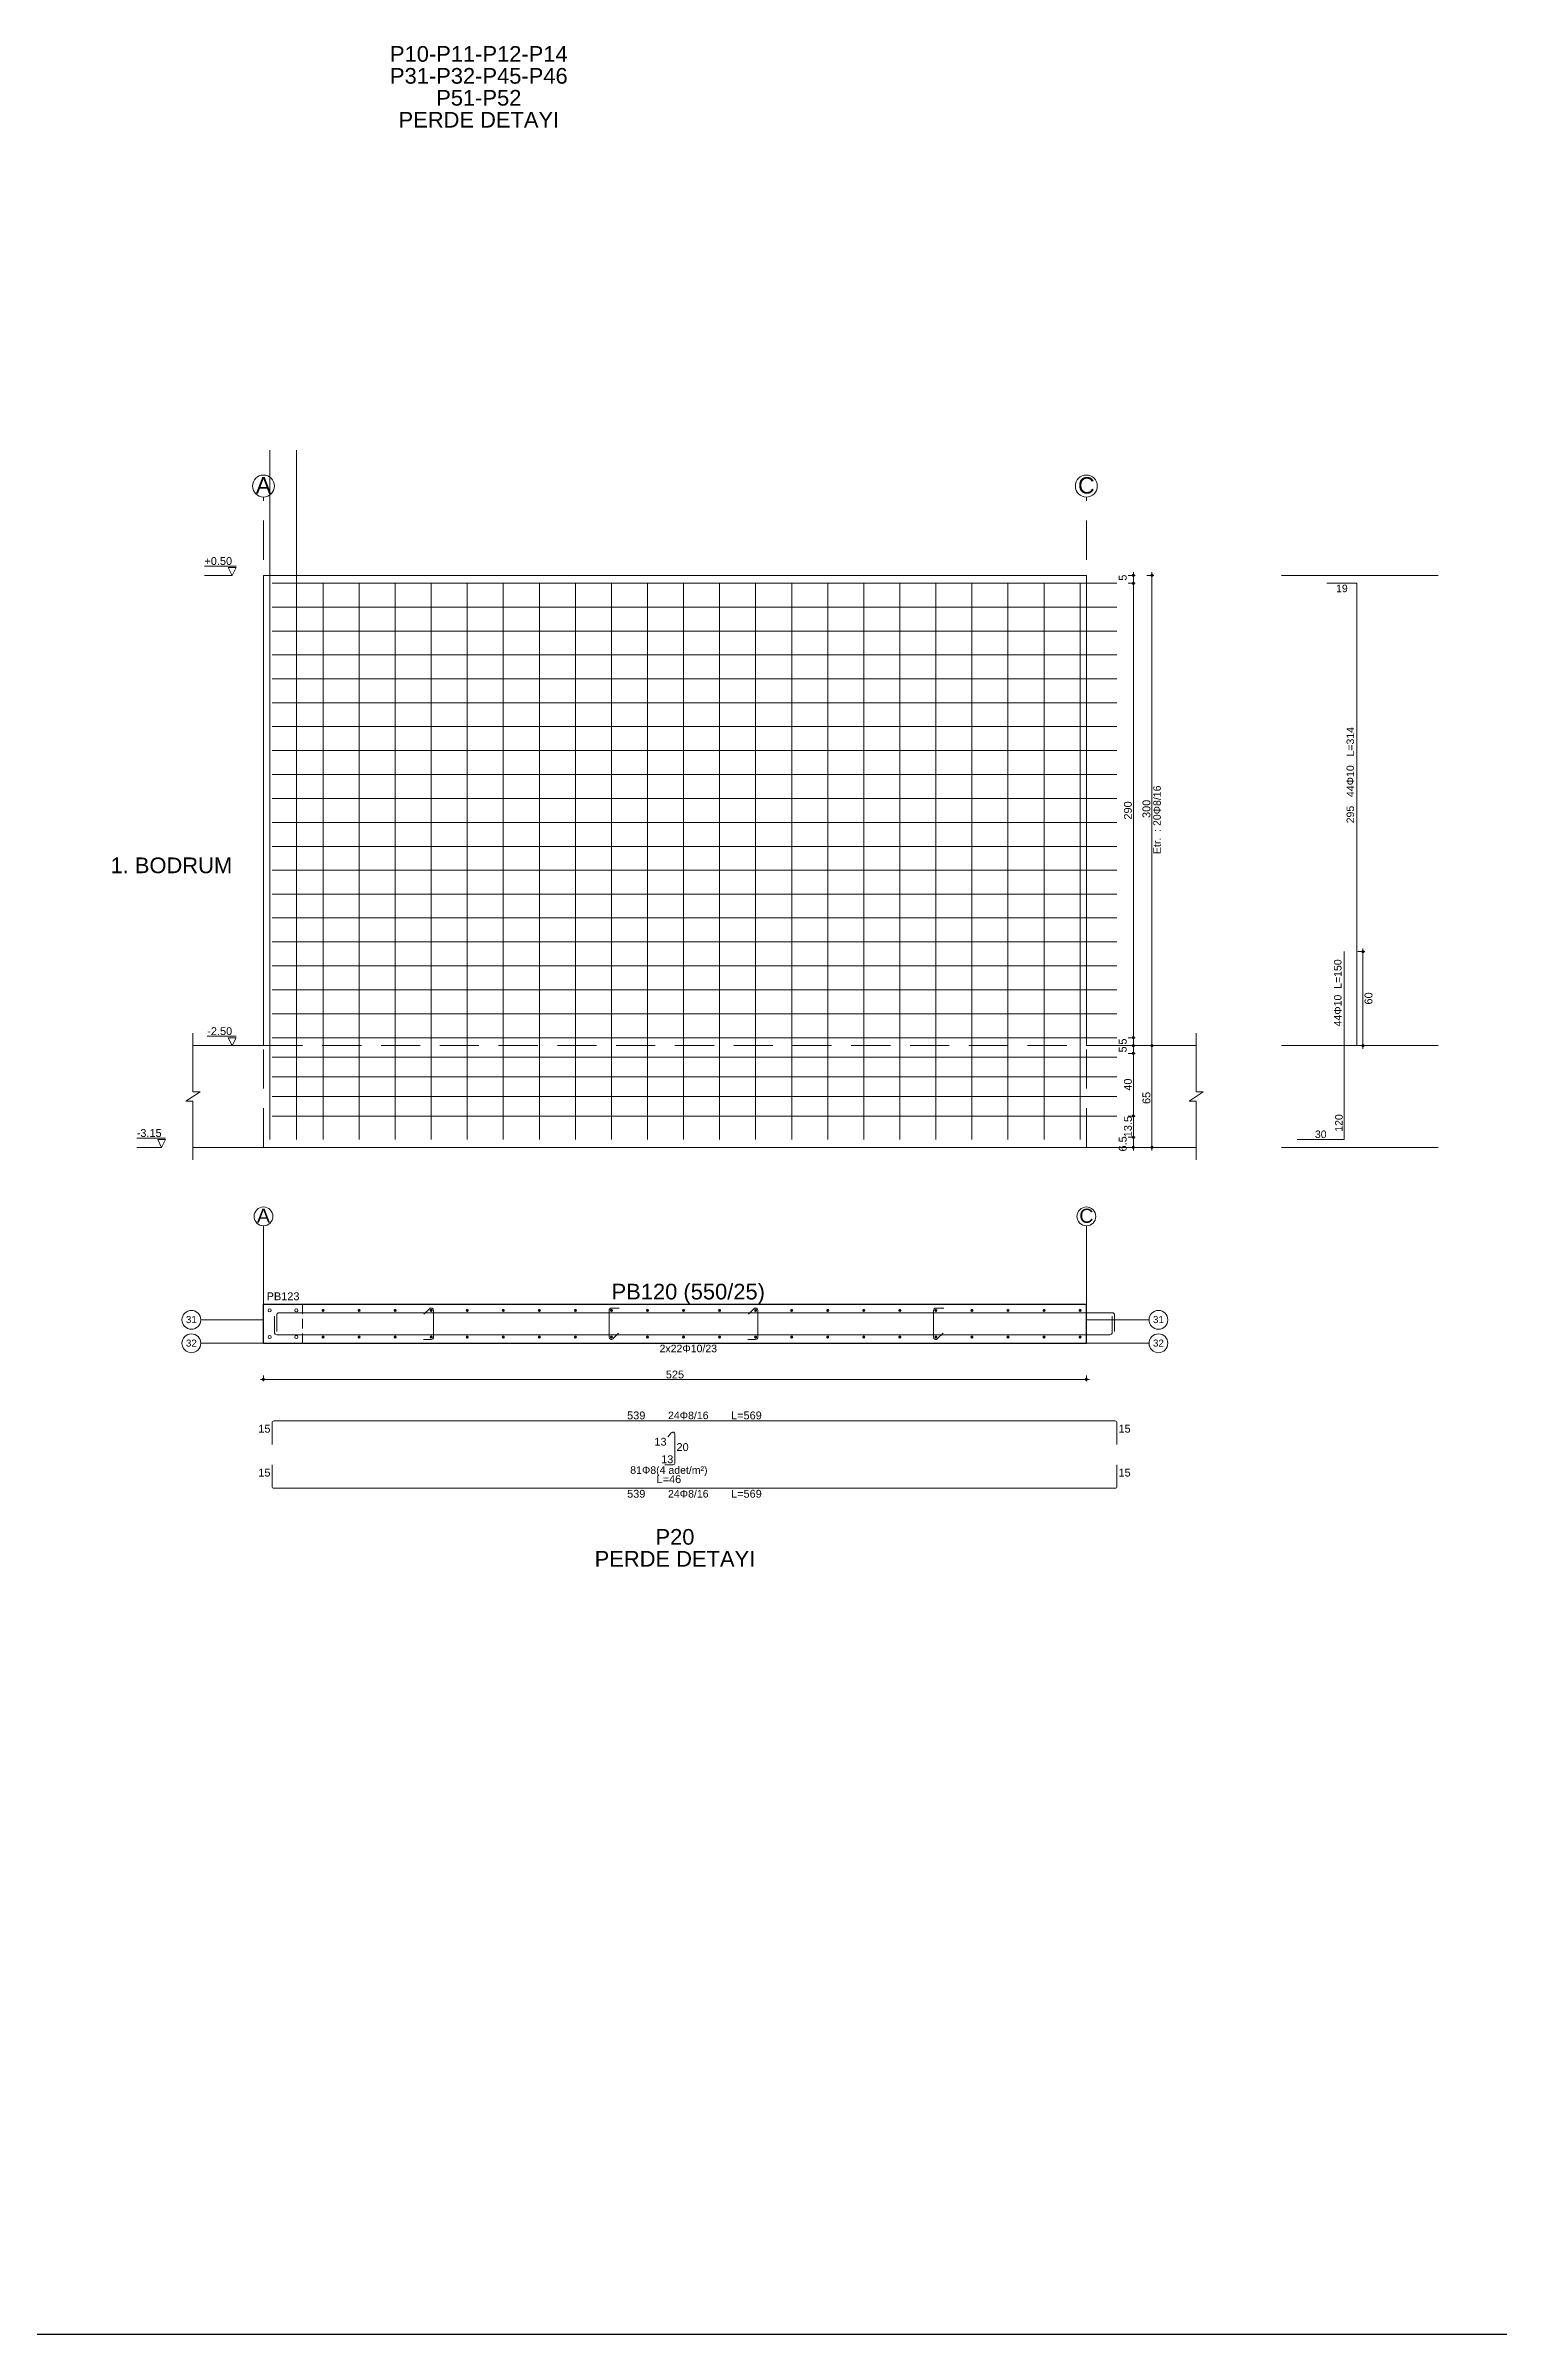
# Model space of a CAD drawing. Header units: millimetres. Extents: x 2232 to 85269, y -3593 to 5869.
# Drawn here: x 77762 to 79152, y -3593 to -1403 of the extents above; entities that cross this region are included whole.
import ezdxf

# ---------------------------------------------------------------- set-up
doc = ezdxf.new("R2010")
doc.units = ezdxf.units.MM
for name, pattern in [('CENTER2', [112.5, 75, -12.5, 12.5, -12.5]), ('DASHED2', [37.5, 25, -12.5]), ('HIDDEN4', [9.375, 6.25, -3.125])]:
    doc.linetypes.add(name, pattern=pattern)
for name, color, linetype in [('Donatı Topl. Uzun. Yazısı', 7, 'Continuous'), ('Donatı Uz. Yazısı', 7, 'Continuous'), ('Donatı Yazısı', 7, 'Continuous'), ('Donatı Çizgisi', 7, 'Continuous'), ('Panel', 7, 'Continuous'), ('Standart', 7, 'Continuous'), ('Ölçülendirme', 7, 'Continuous')]:
    doc.layers.add(name, color=color, linetype=linetype)
doc.styles.add('arial_1_18', font='arial.ttf', dxfattribs={"height": 0.2})

# ---------------------------------------------------------------- blocks, each defined once
blk = doc.blocks.new('IDE824Entity7258')
at = {"layer": 'Panel', "color": 1, "linetype": 'Continuous', "lineweight": 5, "style": 'arial_1_18'}
for s, p in [('P10-P11-P12-P14', (9676, 170.2)), ('P31-P32-P45-P46', (9676, 156.2)), ('P51-P52', (9705.5, 142.2)), ('PERDE DETAYI', (9681.5, 128.2))]:
    blk.add_text(s, height=10, dxfattribs=at).set_placement(p)
blk = doc.blocks.new('IDE824Entity7261')
at = {"layer": 'Donatı Çizgisi', "linetype": 'Continuous', "lineweight": 5}
h = blk.add_hatch(color=5, dxfattribs=at)
edge = h.paths.add_edge_path(flags=0)
edge.add_arc((15831.1, 291.7), 1, 0, 360)
h = blk.add_hatch(color=5, dxfattribs=at)
edge = h.paths.add_edge_path(flags=0)
edge.add_arc((15854.1, 291.7), 1, 0, 360)
h = blk.add_hatch(color=5, dxfattribs=at)
edge = h.paths.add_edge_path(flags=0)
edge.add_arc((15877.1, 291.7), 1, 0, 360)
h = blk.add_hatch(color=5, dxfattribs=at)
edge = h.paths.add_edge_path(flags=0)
edge.add_arc((15900.1, 291.7), 1, 0, 360)
h = blk.add_hatch(color=5, dxfattribs=at)
edge = h.paths.add_edge_path(flags=0)
edge.add_arc((15923.1, 291.7), 1, 0, 360)
h = blk.add_hatch(color=5, dxfattribs=at)
edge = h.paths.add_edge_path(flags=0)
edge.add_arc((15946.1, 291.7), 1, 0, 360)
h = blk.add_hatch(color=5, dxfattribs=at)
edge = h.paths.add_edge_path(flags=0)
edge.add_arc((15969.1, 291.7), 1, 0, 360)
h = blk.add_hatch(color=5, dxfattribs=at)
edge = h.paths.add_edge_path(flags=0)
edge.add_arc((15992.1, 291.7), 1, 0, 360)
h = blk.add_hatch(color=5, dxfattribs=at)
edge = h.paths.add_edge_path(flags=0)
edge.add_arc((16015.1, 291.7), 1, 0, 360)
h = blk.add_hatch(color=5, dxfattribs=at)
edge = h.paths.add_edge_path(flags=0)
edge.add_arc((16038.1, 291.7), 1, 0, 360)
h = blk.add_hatch(color=5, dxfattribs=at)
edge = h.paths.add_edge_path(flags=0)
edge.add_arc((16061.1, 291.7), 1, 0, 360)
h = blk.add_hatch(color=5, dxfattribs=at)
edge = h.paths.add_edge_path(flags=0)
edge.add_arc((16084.1, 291.7), 1, 0, 360)
h = blk.add_hatch(color=5, dxfattribs=at)
edge = h.paths.add_edge_path(flags=0)
edge.add_arc((16107.1, 291.7), 1, 0, 360)
h = blk.add_hatch(color=5, dxfattribs=at)
edge = h.paths.add_edge_path(flags=0)
edge.add_arc((16130.1, 291.7), 1, 0, 360)
h = blk.add_hatch(color=5, dxfattribs=at)
edge = h.paths.add_edge_path(flags=0)
edge.add_arc((16153.1, 291.7), 1, 0, 360)
h = blk.add_hatch(color=5, dxfattribs=at)
edge = h.paths.add_edge_path(flags=0)
edge.add_arc((16176.1, 291.7), 1, 0, 360)
h = blk.add_hatch(color=5, dxfattribs=at)
edge = h.paths.add_edge_path(flags=0)
edge.add_arc((16199.1, 291.7), 1, 0, 360)
h = blk.add_hatch(color=5, dxfattribs=at)
edge = h.paths.add_edge_path(flags=0)
edge.add_arc((16222.1, 291.7), 1, 0, 360)
h = blk.add_hatch(color=5, dxfattribs=at)
edge = h.paths.add_edge_path(flags=0)
edge.add_arc((16245.1, 291.7), 1, 0, 360)
h = blk.add_hatch(color=5, dxfattribs=at)
edge = h.paths.add_edge_path(flags=0)
edge.add_arc((16268.1, 291.7), 1, 0, 360)
h = blk.add_hatch(color=5, dxfattribs=at)
edge = h.paths.add_edge_path(flags=0)
edge.add_arc((16291.1, 291.7), 1, 0, 360)
h = blk.add_hatch(color=5, dxfattribs=at)
edge = h.paths.add_edge_path(flags=0)
edge.add_arc((16314.1, 291.7), 1, 0, 360)
h = blk.add_hatch(color=5, dxfattribs=at)
edge = h.paths.add_edge_path(flags=0)
edge.add_arc((15831.1, 274.7), 1, 0, 360)
h = blk.add_hatch(color=5, dxfattribs=at)
edge = h.paths.add_edge_path(flags=0)
edge.add_arc((15854.1, 274.7), 1, 0, 360)
h = blk.add_hatch(color=5, dxfattribs=at)
edge = h.paths.add_edge_path(flags=0)
edge.add_arc((15877.1, 274.7), 1, 0, 360)
h = blk.add_hatch(color=5, dxfattribs=at)
edge = h.paths.add_edge_path(flags=0)
edge.add_arc((15900.1, 274.7), 1, 0, 360)
h = blk.add_hatch(color=5, dxfattribs=at)
edge = h.paths.add_edge_path(flags=0)
edge.add_arc((15923.1, 274.7), 1, 0, 360)
h = blk.add_hatch(color=5, dxfattribs=at)
edge = h.paths.add_edge_path(flags=0)
edge.add_arc((15946.1, 274.7), 1, 0, 360)
h = blk.add_hatch(color=5, dxfattribs=at)
edge = h.paths.add_edge_path(flags=0)
edge.add_arc((15969.1, 274.7), 1, 0, 360)
h = blk.add_hatch(color=5, dxfattribs=at)
edge = h.paths.add_edge_path(flags=0)
edge.add_arc((15992.1, 274.7), 1, 0, 360)
h = blk.add_hatch(color=5, dxfattribs=at)
edge = h.paths.add_edge_path(flags=0)
edge.add_arc((16015.1, 274.7), 1, 0, 360)
h = blk.add_hatch(color=5, dxfattribs=at)
edge = h.paths.add_edge_path(flags=0)
edge.add_arc((16038.1, 274.7), 1, 0, 360)
h = blk.add_hatch(color=5, dxfattribs=at)
edge = h.paths.add_edge_path(flags=0)
edge.add_arc((16061.1, 274.7), 1, 0, 360)
h = blk.add_hatch(color=5, dxfattribs=at)
edge = h.paths.add_edge_path(flags=0)
edge.add_arc((16084.1, 274.7), 1, 0, 360)
h = blk.add_hatch(color=5, dxfattribs=at)
edge = h.paths.add_edge_path(flags=0)
edge.add_arc((16107.1, 274.7), 1, 0, 360)
h = blk.add_hatch(color=5, dxfattribs=at)
edge = h.paths.add_edge_path(flags=0)
edge.add_arc((16130.1, 274.7), 1, 0, 360)
h = blk.add_hatch(color=5, dxfattribs=at)
edge = h.paths.add_edge_path(flags=0)
edge.add_arc((16153.1, 274.7), 1, 0, 360)
h = blk.add_hatch(color=5, dxfattribs=at)
edge = h.paths.add_edge_path(flags=0)
edge.add_arc((16176.1, 274.7), 1, 0, 360)
h = blk.add_hatch(color=5, dxfattribs=at)
edge = h.paths.add_edge_path(flags=0)
edge.add_arc((16199.1, 274.7), 1, 0, 360)
h = blk.add_hatch(color=5, dxfattribs=at)
edge = h.paths.add_edge_path(flags=0)
edge.add_arc((16222.1, 274.7), 1, 0, 360)
h = blk.add_hatch(color=5, dxfattribs=at)
edge = h.paths.add_edge_path(flags=0)
edge.add_arc((16245.1, 274.7), 1, 0, 360)
h = blk.add_hatch(color=5, dxfattribs=at)
edge = h.paths.add_edge_path(flags=0)
edge.add_arc((16268.1, 274.7), 1, 0, 360)
h = blk.add_hatch(color=5, dxfattribs=at)
edge = h.paths.add_edge_path(flags=0)
edge.add_arc((16291.1, 274.7), 1, 0, 360)
h = blk.add_hatch(color=5, dxfattribs=at)
edge = h.paths.add_edge_path(flags=0)
edge.add_arc((16314.1, 274.7), 1, 0, 360)
at = {"layer": 'Donatı Çizgisi', "color": 5, "linetype": 'Continuous', "lineweight": 5}
for points in [[(15797.1, 400.7), (15797.1, 840.7)], [(15814.1, 400.7), (15814.1, 840.7)], [(15831.1, 400.7), (15831.1, 755.7)], [(15854.1, 400.7), (15854.1, 755.7)], [(15877.1, 400.7), (15877.1, 755.7)], [(15900.1, 400.7), (15900.1, 755.7)], [(15923.1, 400.7), (15923.1, 755.7)], [(15946.1, 400.7), (15946.1, 755.7)], [(15969.1, 400.7), (15969.1, 755.7)], [(15992.1, 400.7), (15992.1, 755.7)], [(16015.1, 400.7), (16015.1, 755.7)], [(16038.1, 400.7), (16038.1, 755.7)], [(16061.1, 400.7), (16061.1, 755.7)], [(16084.1, 400.7), (16084.1, 755.7)], [(16107.1, 400.7), (16107.1, 755.7)], [(16130.1, 400.7), (16130.1, 755.7)], [(16153.1, 400.7), (16153.1, 755.7)], [(16176.1, 400.7), (16176.1, 755.7)], [(16199.1, 400.7), (16199.1, 755.7)], [(16222.1, 400.7), (16222.1, 755.7)], [(16245.1, 400.7), (16245.1, 755.7)], [(16268.1, 400.7), (16268.1, 755.7)], [(16291.1, 400.7), (16291.1, 755.7)], [(16314.1, 400.7), (16314.1, 755.7)], [(16471.6, 755.7), (16490.6, 755.7)], [(16490.6, 460.7), (16490.6, 755.7)], [(16482.6, 400.7), (16482.6, 520.7)], [(16452.6, 400.7), (16482.6, 400.7)]]:
    blk.add_lwpolyline(points, dxfattribs=at)
at = {"layer": 'Donatı Çizgisi', "color": 1, "linetype": 'Continuous', "lineweight": 5}
for points in [[(15798.6, 755.7), (16337.6, 755.7)], [(15798.6, 740.5), (16337.6, 740.5)], [(15798.6, 725.2), (16337.6, 725.2)], [(15798.6, 710), (16337.6, 710)], [(15798.6, 694.7), (16337.6, 694.7)], [(15798.6, 679.4), (16337.6, 679.4)], [(15798.6, 664.2), (16337.6, 664.2)], [(15798.6, 648.9), (16337.6, 648.9)], [(15798.6, 633.6), (16337.6, 633.6)], [(15798.6, 618.4), (16337.6, 618.4)], [(15798.6, 603.1), (16337.6, 603.1)], [(15798.6, 587.8), (16337.6, 587.8)], [(15798.6, 572.6), (16337.6, 572.6)], [(15798.6, 557.3), (16337.6, 557.3)], [(15798.6, 542.1), (16337.6, 542.1)], [(15798.6, 526.8), (16337.6, 526.8)], [(15798.6, 511.5), (16337.6, 511.5)], [(15798.6, 496.3), (16337.6, 496.3)], [(15798.6, 481), (16337.6, 481)], [(15798.6, 465.7), (16337.6, 465.7)], [(15798.6, 453.2), (16337.6, 453.2)], [(15798.6, 440.7), (16337.6, 440.7)], [(15798.6, 428.2), (16337.6, 428.2)], [(15798.6, 415.7), (16337.6, 415.7)], [(15895.5, 289.3), (15899, 292.8)], [(16015.1, 293.2), (16020.1, 293.2)], [(16102.5, 289.3), (16106, 292.8)], [(16222.1, 293.2), (16227.1, 293.2)], [(15800.1, 277.7), (15800.1, 288.1)], [(15801.6, 278.3), (15801.6, 288.7)], [(15803.1, 290.2), (16334.6, 290.2)], [(15901.6, 274.7), (15901.6, 291.7)], [(16013.6, 274.7), (16013.6, 291.7)], [(16108.6, 274.7), (16108.6, 291.7)], [(16220.6, 274.7), (16220.6, 291.7)], [(16334.6, 277.7), (16334.6, 288.1)], [(16336.1, 278.3), (16336.1, 288.7)], [(15801.6, 276.2), (16333.1, 276.2)], [(15895.1, 273.2), (15900.1, 273.2)], [(16016.2, 273.7), (16019.7, 277.2)], [(16102.1, 273.2), (16107.1, 273.2)], [(16223.2, 273.7), (16226.7, 277.2)], [(15798.6, 206.2), (15798.6, 220)], [(15799.8, 221.2), (16336.4, 221.2)], [(16337.6, 206.2), (16337.6, 220)], [(16051, 211.1), (16053.5, 213.7)], [(16055.6, 194.4), (16055.6, 212.8)], [(15798.6, 179.4), (15798.6, 193.2)], [(16049.1, 193.2), (16054.4, 193.2)], [(16337.6, 179.4), (16337.6, 193.2)], [(15799.8, 178.2), (16336.4, 178.2)]]:
    blk.add_lwpolyline(points, dxfattribs=at)
at = {"layer": 'Donatı Çizgisi', "color": 5, "linetype": 'Continuous', "lineweight": 5}
for centre in [(15797.1, 291.7), (15814.1, 291.7), (15797.1, 274.7), (15814.1, 274.7)]:
    blk.add_circle(centre, 1, dxfattribs=at)
at = {"layer": 'Donatı Çizgisi', "color": 1, "linetype": 'Continuous', "lineweight": 5}
for centre, radius, start, end in [((15900.1, 291.7), 1.5, 0, 135), ((16015.1, 291.7), 1.5, 90, 180), ((16107.1, 291.7), 1.5, 0, 135), ((16222.1, 291.7), 1.5, 90, 180), ((15801.6, 277.7), 1.5, 180, 270), ((15803.1, 288.7), 1.5, 90, 180), ((16333.1, 277.7), 1.5, 270, 0), ((16334.6, 288.7), 1.5, 0, 90), ((15900.1, 274.7), 1.5, 270, 0), ((16015.1, 274.7), 1.5, 180, 315), ((16107.1, 274.7), 1.5, 270, 0), ((16222.1, 274.7), 1.5, 180, 315), ((15799.8, 220), 1.2, 90, 180), ((16336.4, 220), 1.2, 0, 90), ((16054.4, 212.8), 1.2, 0, 135), ((16054.4, 194.4), 1.2, 270, 0), ((15799.8, 179.4), 1.2, 180, 270), ((16336.4, 179.4), 1.2, 270, 0)]:
    blk.add_arc(centre, radius, start, end, dxfattribs=at)
at = {"layer": 'Panel', "color": 1, "linetype": 'Continuous', "lineweight": 5}
for points in [[(15793.1, 460.7), (15793.1, 760.7)], [(15793.1, 760.7), (16318.1, 760.7)], [(16318.1, 460.7), (16318.1, 760.7)], [(16442.6, 760.7), (16542.6, 760.7)], [(15748.1, 431.2), (15748.1, 468.7)], [(16388.1, 431.2), (16388.1, 468.7)], [(15748.1, 460.7), (15793.1, 460.7)], [(16318.1, 460.7), (16388.1, 460.7)], [(16442.6, 460.7), (16542.6, 460.7)], [(15743.6, 425.2), (15752.6, 431.2)], [(15743.6, 425.2), (15748.1, 425.2)], [(15748.1, 431.2), (15752.6, 431.2)], [(15748.1, 387.7), (15748.1, 425.2)], [(16383.6, 425.2), (16392.6, 431.2)], [(16383.6, 425.2), (16388.1, 425.2)], [(16388.1, 431.2), (16392.6, 431.2)], [(16388.1, 387.7), (16388.1, 425.2)], [(15748.1, 395.7), (16388.1, 395.7)], [(16442.6, 395.7), (16542.6, 395.7)]]:
    blk.add_lwpolyline(points, dxfattribs=at)
at = {"layer": 'Panel', "color": 1, "linetype": 'DASHED2', "lineweight": 5}
blk.add_lwpolyline([(15793.1, 460.7), (16318.1, 460.7)], dxfattribs=at)
at = {"layer": 'Panel', "color": 250, "linetype": 'CENTER2', "lineweight": 5}
for points in [[(15793.1, 295.7), (15793.1, 345.7)], [(16318.1, 295.7), (16318.1, 345.7)], [(15753.1, 285.7), (15793.1, 285.7)], [(16318.1, 285.7), (16358.1, 285.7)], [(15753.1, 270.7), (15793.1, 270.7)], [(16318.1, 270.7), (16358.1, 270.7)]]:
    blk.add_lwpolyline(points, dxfattribs=at)
at = {"layer": 'Panel', "color": 33, "linetype": 'Continuous', "lineweight": -3}
for points in [[(15793.1, 295.7), (16318.1, 295.7)], [(15793.1, 270.7), (15793.1, 295.7)], [(16318.1, 270.7), (16318.1, 295.7)], [(15793.1, 270.7), (16318.1, 270.7)]]:
    blk.add_lwpolyline(points, dxfattribs=at)
at = {"layer": 'Panel', "color": 5, "linetype": 'HIDDEN4', "lineweight": 5}
blk.add_lwpolyline([(15818.1, 270.7), (15818.1, 295.7)], dxfattribs=at)
at = {"layer": 'Panel', "color": 30, "linetype": 'Continuous', "lineweight": 5}
for centre in [(15793.1, 351.7), (16318.1, 351.7), (15747.1, 285.7), (16364.1, 285.7), (15747.1, 270.7), (16364.1, 270.7)]:
    blk.add_circle(centre, 6, dxfattribs=at)
at = {"layer": 'Ölçülendirme', "color": 1, "linetype": 'DASHED2', "lineweight": 5}
for points in [[(15793.1, 395.7), (15793.1, 810.7)], [(16318.1, 395.7), (16318.1, 810.7)]]:
    blk.add_lwpolyline(points, dxfattribs=at)
at = {"layer": 'Ölçülendirme', "color": 1, "linetype": 'Continuous', "lineweight": 5}
for points in [[(15775.6, 766.6), (15755.4, 766.6)], [(15755.4, 760.7), (15773.1, 760.7)], [(15773.1, 760.7), (15770.6, 765.7)], [(15770.6, 765.7), (15775.6, 765.7)], [(15775.6, 765.7), (15773.1, 760.7)], [(16344.8, 760.7), (16349.3, 760.7)], [(16348.1, 393.7), (16348.1, 762.7)], [(16356.6, 760.7), (16361.1, 760.7)], [(16359.9, 393.7), (16359.9, 762.7)], [(16344.8, 755.7), (16349.3, 755.7)], [(16491.3, 520.7), (16495.8, 520.7)], [(16494.6, 458.7), (16494.6, 522.7)], [(15775.6, 466.6), (15757.2, 466.6)], [(15757.2, 460.7), (15773.1, 460.7)], [(15773.1, 460.7), (15770.6, 465.7)], [(15770.6, 465.7), (15775.6, 465.7)], [(15775.6, 465.7), (15773.1, 460.7)], [(16344.8, 465.7), (16349.3, 465.7)], [(16344.8, 460.7), (16349.3, 460.7)], [(16344.8, 455.7), (16349.3, 455.7)], [(16356.6, 460.7), (16361.1, 460.7)], [(16491.3, 460.7), (16495.8, 460.7)], [(16344.8, 415.7), (16349.3, 415.7)], [(15730.6, 401.6), (15712.2, 401.6)], [(15712.2, 395.7), (15728.1, 395.7)], [(15728.1, 395.7), (15725.6, 400.7)], [(15725.6, 400.7), (15730.6, 400.7)], [(15730.6, 400.7), (15728.1, 395.7)], [(16344.8, 402.2), (16349.3, 402.2)], [(16344.8, 395.7), (16349.3, 395.7)], [(16356.6, 395.7), (16361.1, 395.7)]]:
    blk.add_lwpolyline(points, dxfattribs=at)
at = {"layer": 'Ölçülendirme', "color": 5, "linetype": 'Continuous', "lineweight": 5}
for points in [[(15793.1, 246.5), (15793.1, 250.2)], [(16318.1, 246.5), (16318.1, 250.2)], [(15791.1, 247.7), (16320.1, 247.7)]]:
    blk.add_lwpolyline(points, dxfattribs=at)
at = {"layer": 'Ölçülendirme', "color": 30, "linetype": 'Continuous', "lineweight": 5}
for centre in [(15793.1, 817.7), (16318.1, 817.7)]:
    blk.add_circle(centre, 7, dxfattribs=at)
at = {"layer": 'Ölçülendirme', "color": 1, "linetype": 'Continuous', "lineweight": 5}
for centre in [(16348.1, 760.7), (16359.9, 760.7), (16348.1, 755.7), (16348.1, 755.7), (16494.6, 520.7), (16348.1, 465.7), (16348.1, 465.7), (16348.1, 460.7), (16348.1, 460.7), (16348.1, 455.7), (16348.1, 455.7), (16359.9, 460.7), (16359.9, 460.7), (16494.6, 460.7), (16348.1, 415.7), (16348.1, 415.7), (16348.1, 402.2), (16348.1, 402.2), (16348.1, 395.7), (16359.9, 395.7)]:
    blk.add_circle(centre, 0.75, dxfattribs=at)
at = {"layer": 'Ölçülendirme', "color": 5, "linetype": 'Continuous', "lineweight": 5}
for centre in [(15793.1, 247.7), (16318.1, 247.7)]:
    blk.add_circle(centre, 0.75, dxfattribs=at)
at = {"layer": 'Donatı Topl. Uzun. Yazısı', "color": 5, "linetype": 'Continuous', "lineweight": 5, "style": 'arial_1_18'}
for s, p in [('L=569', (16091.4, 222.2)), ('L=46', (16043.9, 181.5)), ('L=569', (16091.4, 172.2))]:
    blk.add_text(s, height=5, dxfattribs=at).set_placement(p)
at = {"layer": 'Donatı Uz. Yazısı', "color": 5, "linetype": 'Continuous', "lineweight": 5, "style": 'arial_1_18'}
for s, p in [('539', (16025.1, 222.2)), ('15', (15789.8, 213.7)), ('13', (16042.5, 205.4)), ('20', (16056.6, 202)), ('13', (16046.8, 194.2)), ('15', (16338.6, 185.7)), ('539', (16025.1, 172.2))]:
    blk.add_text(s, height=5, dxfattribs=at).set_placement(p)
for p in [(16338.6, 213.7), (15789.8, 185.7)]:
    blk.add_text('15', height=5, rotation=360, dxfattribs=at).set_placement(p)
at = {"layer": 'Donatı Yazısı', "color": 5, "linetype": 'Continuous', "lineweight": 5, "style": 'arial_1_18'}
for s, rotation, p in [('19', 0, (16477.4, 750)), ('295   44Φ10   L=314', 90, (16488.9, 602.5)), ('44Φ10  L=150', 90, (16480.9, 472.9)), ('120', 90, (16481.6, 405.7))]:
    blk.add_text(s, height=4.8, rotation=rotation, dxfattribs=at).set_placement(p)
for s, p in [('30', (16463.9, 401.7)), ('2x22Φ10/23', (16045.8, 265)), ('24Φ8/16', (16051.2, 222.3)), ('81Φ8(4 adet/m²)', (16027.1, 187.4)), ('24Φ8/16', (16051.2, 172.3))]:
    blk.add_text(s, height=4.8, dxfattribs=at).set_placement(p)
at = {"layer": 'Panel', "color": 1, "linetype": 'Continuous', "lineweight": 5, "style": 'arial_1_18'}
for s, height, p in [('1. BODRUM', 10, (15695.5, 570.7)), ('A', 9, (15788.9, 347.6)), ('C', 9, (16313.6, 347.6)), ('PB120 (550/25)', 10, (16015.2, 298.7)), ('31', 4.5, (15743.6, 283.6)), ('31', 4.5, (16360.6, 283.6)), ('32', 4.5, (15743.6, 268.6)), ('32', 4.5, (16360.6, 268.6)), ('P20', 10, (16043.2, 142.2)), ('PERDE DETAYI', 10, (16004.4, 128.2))]:
    blk.add_text(s, height=height, dxfattribs=at).set_placement(p)
at = {"layer": 'Panel', "color": 5, "linetype": 'Continuous', "lineweight": 5, "style": 'arial_1_18'}
blk.add_text('PB123', height=5, dxfattribs=at).set_placement((15795.1, 298.2))
at = {"layer": 'Ölçülendirme', "color": 1, "linetype": 'Continuous', "lineweight": 5, "style": 'arial_1_18'}
for s, height, p in [('A', 10.5, (15788.2, 812.9)), ('C', 10.5, (16312.8, 812.9)), ('+0.50', 5, (15755.4, 767.4)), ('-2.50', 5, (15757.2, 467.4)), ('-3.15', 5, (15712.2, 402.4))]:
    blk.add_text(s, height=height, dxfattribs=at).set_placement(p)
for s, p in [('5', (16343.8, 757.3)), ('290', (16347.1, 604.9)), ('300', (16358.9, 605.9)), ('60', (16500.6, 486.9)), ('5', (16343.8, 461.3)), ('5', (16343.8, 456.3)), ('40', (16347.1, 431.9)), ('65', (16358.9, 423.4)), ('13.5', (16347.1, 402.2)), ('6.5', (16343.8, 393.1))]:
    blk.add_text(s, height=5, rotation=90, dxfattribs=at).set_placement(p)
at = {"layer": 'Ölçülendirme', "color": 5, "linetype": 'Continuous', "lineweight": 5, "style": 'arial_1_18'}
blk.add_text('Etr.  : 20Φ8/16', height=4.8, rotation=90, dxfattribs=at).set_placement((16365.6, 582.9))
blk.add_text('525', height=5, dxfattribs=at).set_placement((16049.8, 248.3))

msp = doc.modelspace()

# ---------------------------------------------------------------- linework, layer by layer
msp.add_line((3332.4, -3593.4), (85269.2, -3593.4))

# ---------------------------------------------------------------- block references
at = {"layer": 'Standart', "xscale": 1.5, "yscale": 1.5, "zscale": 1.5}
for name, p in [('IDE824Entity7258', (63577.3, -1673.6)), ('IDE824Entity7261', (54280.6, -3051))]:
    msp.add_blockref(name, p, dxfattribs=at)

doc.saveas('drawing.dxf')
